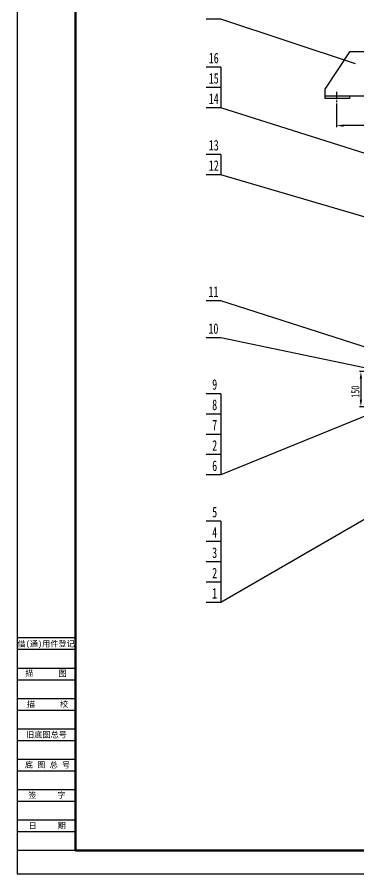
# Model space of a CAD drawing. Extents: x -71325 to -43928, y 2975 to 11014.
# Drawn here: x -52338 to -50873, y 2975 to 6643 of the extents above; entities that cross this region are included whole.
import ezdxf

# ---------------------------------------------------------------- set-up
doc = ezdxf.new("R2010")
doc.units = 0
doc.header["$MEASUREMENT"] = 0
doc.linetypes.add('CENTER', pattern=[50.8, 31.75, -6.35, 6.35, -6.35])
doc.layers.get('0').update_dxf_attribs({"linetype": 'CONTINUOUS'})
doc.layers.get('DEFPOINTS').update_dxf_attribs({"linetype": 'CONTINUOUS'})
doc.layers.add('LAYER1', color=3, linetype='CONTINUOUS')
doc.layers.add('LAYER2', color=1, linetype='CENTER')
doc.styles.get("Standard").update_dxf_attribs({"font": 'txt.shx', "width": 0.7})
doc.styles.add('STYLE1', font='SIMFANG.TTF', dxfattribs={"width": 0.7, "height": 35})
doc.dimstyles.get("Standard").update_dxf_attribs({"dimtxt": 0.18, "dimasz": 0.18, "dimexe": 0.18, "dimexo": 0.0625, "dimgap": 0.09, "dimtad": 0, "dimtih": 1, "dimtoh": 1, "dimdec": 4, "dimzin": 0, "dimdsep": 46, "dimtxsty": 'Standard', "dimcen": 0.09, "dimadec": 0, "dimazin": 0, "dimtfac": 1, "dimtdec": 4, "dimtofl": 0, "dimtmove": 0, "dimatfit": 3, "dimfxl": 0, "dimtolj": 1, "dimtzin": 0, "dimarcsym": 0})

# ---------------------------------------------------------------- blocks, each defined once
blk = doc.blocks.new('*D39')
at = {"color": 0, "linetype": 'ByBlock'}
for p, q in [((-50703.5, 4902.5), (-50870.7, 4902.5)), ((-50864.5, 4872.5), (-50864.5, 4782.5)), ((-50703.5, 4752.5), (-50870.7, 4752.5))]:
    blk.add_line(p, q, dxfattribs=at)
for points in [[(-50869.5, 4872.5), (-50859.5, 4872.5), (-50864.5, 4902.5)], [(-50869.5, 4782.5), (-50859.5, 4782.5), (-50864.5, 4752.5)]]:
    blk.add_solid(points, dxfattribs=at)
at = {"layer": 'DEFPOINTS', "color": 0, "linetype": 'ByBlock'}
for p in [(-50703.5, 4902.5), (-50864.5, 4752.5), (-50703.5, 4752.5)]:
    blk.add_point(p, dxfattribs=at)
at = {"color": 0, "linetype": 'ByBlock', "insert": (-50888.2, 4816.5), "char_height": 35, "attachment_point": 5, "rotation": 90, "style": 'STYLE1'}
blk.add_mtext('\\A1;150', dxfattribs=at)
blk = doc.blocks.new('*D68')
at = {"color": 0, "linetype": 'ByBlock'}
for p, q in [((-50969, 6272.6), (-50969, 6172.2)), ((-49438, 6272.6), (-49438, 6172.2)), ((-49468, 6178.4), (-50939, 6178.4))]:
    blk.add_line(p, q, dxfattribs=at)
for points in [[(-50939, 6183.4), (-50939, 6173.4), (-50969, 6178.4)], [(-49468, 6183.4), (-49468, 6173.4), (-49438, 6178.4)]]:
    blk.add_solid(points, dxfattribs=at)
at = {"layer": 'DEFPOINTS', "color": 0, "linetype": 'ByBlock'}
for p in [(-50969, 6272.6), (-49438, 6272.6), (-50969, 6178.4)]:
    blk.add_point(p, dxfattribs=at)
at = {"color": 0, "linetype": 'ByBlock', "insert": (-50225.1, 6204.8), "char_height": 35, "attachment_point": 5, "style": 'STYLE1'}
blk.add_mtext('\\A1;φ1531', dxfattribs=at)

msp = doc.modelspace()

# ---------------------------------------------------------------- linework, layer by layer
for p, q in [((-50913.99709, 6495.10866), (-51018.99709, 6335.10866)), ((-50813.99709, 6495.10866), (-50913.99709, 6495.10866)), ((-51018.99709, 6335.10866), (-51018.99709, 6295.10866)), ((-50813.99709, 6305.10866), (-51018.99709, 6305.10866)), ((-50913.99709, 6295.10866), (-51018.99709, 6295.10866)), ((-50913.99709, 6305.10866), (-50913.99709, 6295.10866))]:
    msp.add_line(p, q)
at = {"const_width": 10}
for points in [[(-52088.30505, 8814.5732), (-52088.30505, 3074.5732)], [(-52088.30505, 3074.5732), (-44028.30505, 3074.5732)]]:
    msp.add_lwpolyline(points, dxfattribs=at)
at = {"layer": 'LAYER1'}
for p, q in [((-52338.30505, 8914.5732), (-52338.30505, 2974.5732)), ((-51464.75117, 6634.41351), (-51528.13539, 6634.41351)), ((-50887.78513, 6443.20743), (-51464.75117, 6634.41351)), ((-51464.75117, 6428.10455), (-51528.13539, 6428.10455)), ((-51464.75117, 6428.10455), (-51464.75117, 6254.18337)), ((-51464.75117, 6341.14396), (-51528.13539, 6341.14396)), ((-51464.75117, 6254.18337), (-51528.13539, 6254.18337)), ((-49448.49709, 5618.90279), (-51464.75117, 6254.18337)), ((-51464.75117, 6054.82637), (-51528.13539, 6054.82637)), ((-51464.75117, 6054.82637), (-51464.75117, 5967.86578)), ((-51464.75117, 5967.86578), (-51528.13539, 5967.86578)), ((-49426.99709, 5368.90279), (-51464.75117, 5967.86578)), ((-51464.75117, 5427.74592), (-51528.13539, 5427.74592)), ((-50780.63534, 5209.13199), (-51464.75117, 5427.74592)), ((-51464.75117, 5269.84921), (-51528.13539, 5269.84921)), ((-50209.70702, 5007.55986), (-51464.75117, 5269.84921)), ((-51464.75117, 5030.45363), (-51528.13539, 5030.45363)), ((-51464.75117, 5030.45363), (-51464.75117, 4682.61126)), ((-50743.24709, 4976.59812), (-51464.75117, 4682.61126)), ((-51464.75117, 4943.49304), (-51528.13539, 4943.49304)), ((-51464.75117, 4856.53244), (-51528.13539, 4856.53244)), ((-50238.49709, 4845.50279), (-51464.75117, 4136.2464)), ((-51464.75117, 4769.57185), (-51528.13539, 4769.57185)), ((-51464.75117, 4682.61126), (-51528.13539, 4682.61126)), ((-51464.75117, 4484.08877), (-51528.13539, 4484.08877)), ((-51464.75117, 4484.08877), (-51464.75117, 4136.2464)), ((-51464.75117, 4397.12818), (-51528.13539, 4397.12818)), ((-51464.75117, 4310.16758), (-51528.13539, 4310.16758)), ((-51464.75117, 4223.20699), (-51528.13539, 4223.20699)), ((-51464.75117, 4136.2464), (-51528.13539, 4136.2464)), ((-52088.30505, 3984.5732), (-52338.30505, 3984.5732)), ((-52088.30505, 3934.5732), (-52338.30505, 3934.5732)), ((-52088.30505, 3854.5732), (-52338.30505, 3854.5732)), ((-52088.30505, 3804.5732), (-52338.30505, 3804.5732)), ((-52088.30505, 3724.5732), (-52338.30505, 3724.5732)), ((-52088.30505, 3674.5732), (-52338.30505, 3674.5732)), ((-52088.30505, 3594.5732), (-52338.30505, 3594.5732)), ((-52088.30505, 3544.5732), (-52338.30505, 3544.5732)), ((-52088.30505, 3464.5732), (-52338.30505, 3464.5732)), ((-52088.30505, 3414.5732), (-52338.30505, 3414.5732)), ((-52088.30505, 3334.5732), (-52338.30505, 3334.5732)), ((-52088.30505, 3284.5732), (-52338.30505, 3284.5732)), ((-52088.30505, 3204.5732), (-52338.30505, 3204.5732)), ((-52088.30505, 3154.5732), (-52338.30505, 3154.5732)), ((-52088.30505, 3074.5732), (-52338.30505, 3074.5732)), ((-52338.30505, 2974.5732), (-43928.30505, 2974.5732))]:
    msp.add_line(p, q, dxfattribs=at)
at = {"layer": 'LAYER2'}
msp.add_line((-50968.99709, 6323.40899), (-50968.99709, 6272.60259), dxfattribs=at)

# ---------------------------------------------------------------- texts
at = {"layer": 'LAYER1', "style": 'STYLE1'}
for s, p in [('借(通)用件登记', (-52336.70801, 3947.3142)), ('描      图', (-52303.17084, 3820.98256)), ('描      校', (-52296.78274, 3688.57925)), ('旧底图总号', (-52299.97683, 3557.77117)), ('底 图 总 号', (-52304.76787, 3428.55832)), ('签     字', (-52290.39477, 3299.34545)), ('日     期', (-52288.79775, 3168.53735))]:
    msp.add_text(s, height=25, dxfattribs=at).set_placement(p)
at = {"layer": 'LAYER1', "char_height": 45, "width": 185.26797, "attachment_point": 1, "style": 'STYLE1'}
for s, insert in [('16', (-51516.76551, 6490.21924)), ('15', (-51516.76551, 6403.25864)), ('14', (-51516.76551, 6316.29805)), ('13', (-51516.76551, 6116.94106)), ('12', (-51516.76551, 6029.98046)), ('11', (-51518.1904, 5489.86061)), ('10', (-51518.1904, 5331.9639)), ('9', (-51502.13553, 5092.56831)), ('8', (-51502.13553, 5005.60772)), ('7', (-51502.13553, 4918.64713)), ('2', (-51502.13553, 4831.68653)), ('6', (-51502.13553, 4744.72594)), ('5', (-51502.13553, 4546.20345)), ('4', (-51502.13553, 4459.24286)), ('3', (-51502.13553, 4372.28227)), ('2', (-51502.13553, 4285.32167)), ('1', (-51502.13553, 4198.36108))]:
    msp.add_mtext(s, dxfattribs=dict(at, insert=insert))

# ---------------------------------------------------------------- dimensions: what is measured, and where the dimension line sits
at = {"layer": 'LAYER1'}
dim = msp.add_linear_dim(base=(-50968.99709, 6178.40942), p1=(-49437.99709, 6272.60259), p2=(-50968.99709, 6272.60259), text='φ<>', dimstyle='Standard', override={"dimscale": 10, "dimtxt": 3.5, "dimasz": 3, "dimexe": 0.625, "dimexo": 0, "dimgap": 0.625, "dimtad": 1, "dimtih": 0, "dimzin": 8, "dimtxsty": 'STYLE1', "dimcen": 2.5, "dimtofl": 1, "dimatfit": 2}, dxfattribs=at)
dim.commit()
dim.dimension.update_dxf_attribs({"geometry": '*D68', "text_midpoint": (-50225.1163, 6178.40942), "dimtype": 160})
dim = msp.add_linear_dim(base=(-50864.46367, 4974.99812), p1=(-50703.49709, 5124.99812), p2=(-50703.49709, 4974.99812), angle=90, dimstyle='Standard', override={"dimscale": 10, "dimtxt": 3.5, "dimasz": 3, "dimexe": 0.625, "dimexo": 0, "dimgap": 0.625, "dimtad": 1, "dimtih": 0, "dimzin": 8, "dimtxsty": 'STYLE1', "dimcen": 2.5, "dimtofl": 1, "dimatfit": 2}, dxfattribs=at)
dim.commit()
dim.dimension.update_dxf_attribs({"geometry": '*D39', "text_midpoint": (-50864.46367, 5038.97882), "dimtype": 160, "insert": (0, 222.49956)})

doc.saveas('drawing.dxf')
